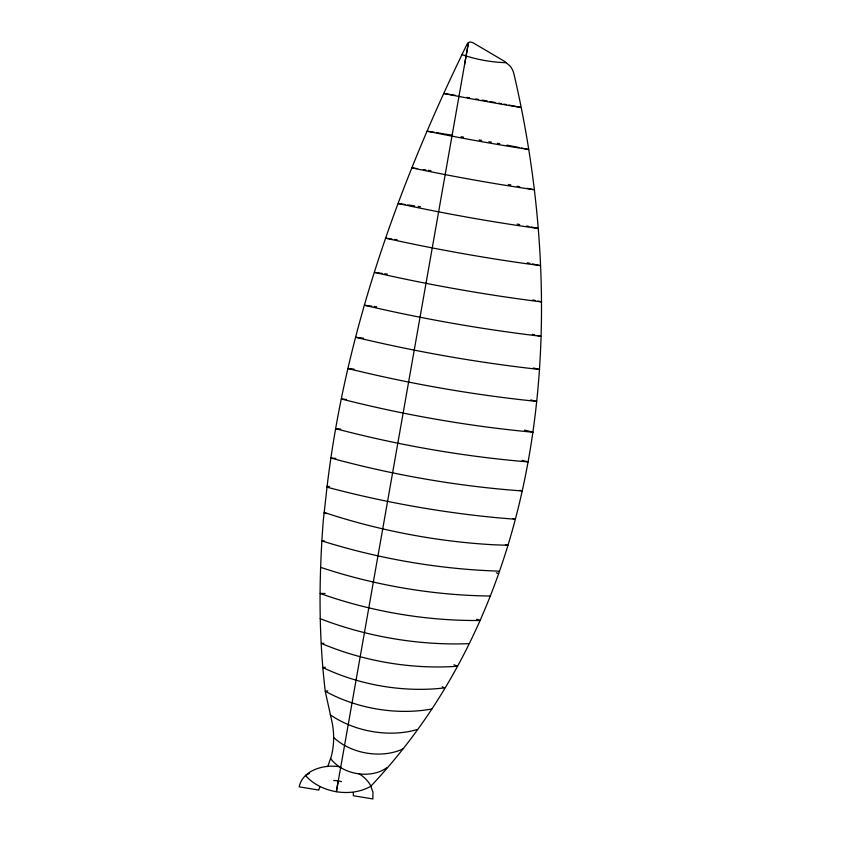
<?xml version="1.0" encoding="UTF-8"?>
<svg xmlns="http://www.w3.org/2000/svg" width="841" height="841" viewBox="0 0 841 841"><rect width="100%" height="100%" fill="white"/><g stroke="black" fill="none" stroke-linecap="round" stroke-linejoin="round"><path stroke-width="1.26" d="M327.759 766.561L331.091 757.047A143.527 101.54 13.9 0 0 333.53 742.014L333.646 736.853A143.527 101.54 13.9 0 0 331.817 721.084L325.32 691.691C318.487 635.144 318.897 577.967 323.217 521.231L327.107 486.319C345.588 331.89 398.792 183.538 466.944 44.426A4.173 4.131 86.8 0 1 470.571 42.05L472.758 42.618L504.768 61.477L510.024 65.987A20.005 19.837 -28.2 0 1 514.114 74.691C570.303 316.248 548.206 598.035 370.818 786.23A43.963 32.189 9.4 0 1 305.493 775.476A45.582 34.607 9.2 0 1 309.477 773.51M338.187 780.858L336.389 791.717L468.426 42.723L464.547 64.683M340.647 766.897A37.361 26.008 8.7 0 0 330.807 766.193C317.73 766.55 302.119 772.669 299.165 786.84L318.834 790.077A17.44 12.142 8.7 0 1 319.937 787.06M358.697 773.499A37.361 26.008 8.7 0 1 370.482 785.284L372.952 792.117L372.889 798.95L353.262 795.723A17.44 12.142 8.7 0 0 353.252 792.537M386.692 767.801A35.049 25.367 10.3 0 1 330.629 758.55M402.913 748.932A50.439 35.532 10.6 0 1 333.635 737.462M325.362 667.27A174.896 131.017 11.1 0 0 322.818 667.544A146.418 91.816 10.7 0 0 444.521 687.885A174.896 131.017 11.1 0 0 442.187 686.792M468.784 643.659A221.793 127.275 10.7 0 1 320.148 618.661M490.03 596.017A298.86 156.069 10.7 0 1 320.516 567.297M324.1 513.304A698.924 575.276 13.6 0 1 326.697 513.473M505.399 544.59A698.924 575.276 13.6 0 1 507.901 545.315L492.679 544.726A380.637 217.01 11.7 0 1 324.163 512.442M335.853 458.408A986.104 947.029 27.5 0 0 330.86 458.019A437.099 187.953 10.7 0 0 522.335 490.965A986.104 947.029 27.5 0 0 519.927 490.314M346.366 399.464A1562.715 1400.664 -87.2 0 0 341.372 398.981A491.754 191.443 10.7 0 0 533.099 432.232A1562.715 1400.664 -87.2 0 0 524.595 430.108M533.352 367.99A2630.49 1988.124 -83.2 0 1 539.67 369.493A531.544 187.333 10.7 0 1 355.775 337.315A2630.49 1988.124 -83.2 0 1 363.533 338.208M532.826 299.943A3960.553 2616.593 -82.4 0 1 535.339 300.5M537.851 301.067A3960.553 2616.593 -82.4 0 1 541.615 301.919A552.789 176.2 10.7 0 1 374.508 272.41A3960.553 2616.593 -82.4 0 1 382.182 273.399M384.736 273.735A3960.553 2616.593 -82.4 0 1 387.291 274.082M405.278 204.521A3483.086 2579.315 -82.9 0 0 398.224 203.522A551.149 158.465 10.7 0 0 538.208 228.468A3483.086 2579.315 -82.9 0 0 531.249 226.975M407.633 204.857A3483.086 2579.315 -82.9 0 1 414.676 205.898M418.198 206.423A3483.086 2579.315 -82.9 0 1 420.542 206.781M517.331 224.063A3483.086 2579.315 -82.9 0 1 519.654 224.547M526.613 225.998A3483.086 2579.315 -82.9 0 1 528.926 226.481M434.45 132.342A1995.819 1915.619 28.2 0 0 427.165 131.196A529.431 136.242 10.7 0 0 528.653 149.477A1995.819 1915.619 28.2 0 0 521.431 148.005M436.878 132.72A1995.819 1915.619 28.2 0 1 444.153 133.898M445.362 134.087A1995.819 1915.619 28.2 0 1 452.637 135.296M461.11 136.726A1995.819 1915.619 28.2 0 1 463.528 137.146M479.244 139.921A1995.819 1915.619 28.2 0 1 481.662 140.363M488.905 141.687A1995.819 1915.619 28.2 0 1 491.312 142.14M497.346 143.275A1995.819 1915.619 28.2 0 1 499.754 143.737M506.986 145.136A1995.819 1915.619 28.2 0 1 519.023 147.511M323.901 643.239A233.02 176.988 11.3 0 0 321.357 643.397A184.126 110.507 10.7 0 0 457.515 666.23A233.02 176.988 11.3 0 0 453.951 664.758M325.131 593.462A375.864 297.01 11.9 0 0 320.211 593.473A260.51 142.697 10.7 0 0 480.095 620.469A375.864 297.01 11.9 0 0 476.595 619.239M391.969 239.033A3903.943 2666.653 -82.4 0 0 385.472 238.15A553.672 167.758 10.7 0 0 540.038 265.577A3903.943 2666.653 -82.4 0 0 532.364 263.885M394.566 239.391A3903.943 2666.653 -82.4 0 1 397.162 239.748M527.244 262.781A3903.943 2666.653 -82.4 0 1 529.809 263.328M416.905 168.589A2423.268 2178.253 -87.1 0 0 411.796 167.832A538.124 146.975 10.7 0 0 533.562 189.645A2423.268 2178.253 -87.1 0 0 527.254 188.321M423.286 169.546A2423.268 2178.253 -87.1 0 1 425.83 169.945M428.384 170.334A2423.268 2178.253 -87.1 0 1 430.928 170.734M508.311 184.473A2423.268 2178.253 -87.1 0 1 510.844 184.967M517.162 186.239A2423.268 2178.253 -87.1 0 1 519.685 186.755M455.359 95.39A1913.874 1672.791 14.5 0 0 443.827 93.477A525.31 126.161 10.7 0 0 520.463 107.354A1913.874 1672.791 14.5 0 0 509.005 105.104M466.881 97.356A1913.874 1672.791 14.5 0 1 469.436 97.808M475.827 98.933A1913.874 1672.791 14.5 0 1 478.382 99.385M482.219 100.079A1913.874 1672.791 14.5 0 1 487.328 101.015M489.872 101.477A1913.874 1672.791 14.5 0 1 494.981 102.434M498.808 103.149A1913.874 1672.791 14.5 0 1 501.352 103.632M503.906 104.116A1913.874 1672.791 14.5 0 1 506.45 104.61M416.842 729.652A75.974 51.08 11.3 0 1 330.24 714.755M327.79 690.829A127.653 94.823 11 0 0 325.278 691.239A112.263 73.335 10.7 0 0 431.801 708.984M333.625 780.532A17.44 12.142 8.7 0 1 341.53 781.646M506.187 62.697A172.384 160.557 -80.3 0 1 462.119 54.676M324.573 541.026A541.331 493.846 18 0 0 322.061 540.952A336.127 167.296 10.7 0 0 499.607 571.144M496.285 572.784A541.331 493.846 18 0 1 498.66 573.615M327.107 486.319A809.021 755.575 19.7 0 1 329.556 486.476M513.084 518.561A809.021 755.575 19.7 0 1 515.449 519.254L499.943 517.982A400.453 151.149 10.4 0 1 326.991 487.16M340.668 429.11A1215.876 1168.401 80.5 0 0 335.654 428.668A465.946 190.623 10.7 0 0 528.148 461.919A1215.876 1168.401 80.5 0 0 522.061 460.342M354.05 369.157A2009.937 1664.717 -84.4 0 0 347.922 368.516A513.168 190.161 10.7 0 0 536.663 401.388A2009.937 1664.717 -84.4 0 0 530.682 399.927M532.311 334.308A3281.361 2303.142 -82.6 0 1 534.75 334.855M537.178 335.422A3281.361 2303.142 -82.6 0 1 540.826 336.263A543.948 182.423 10.7 0 1 364.3 305.241A3281.361 2303.142 -82.6 0 1 371.743 306.145M374.224 306.45A3281.361 2303.142 -82.6 0 1 376.694 306.765"/></g></svg>
